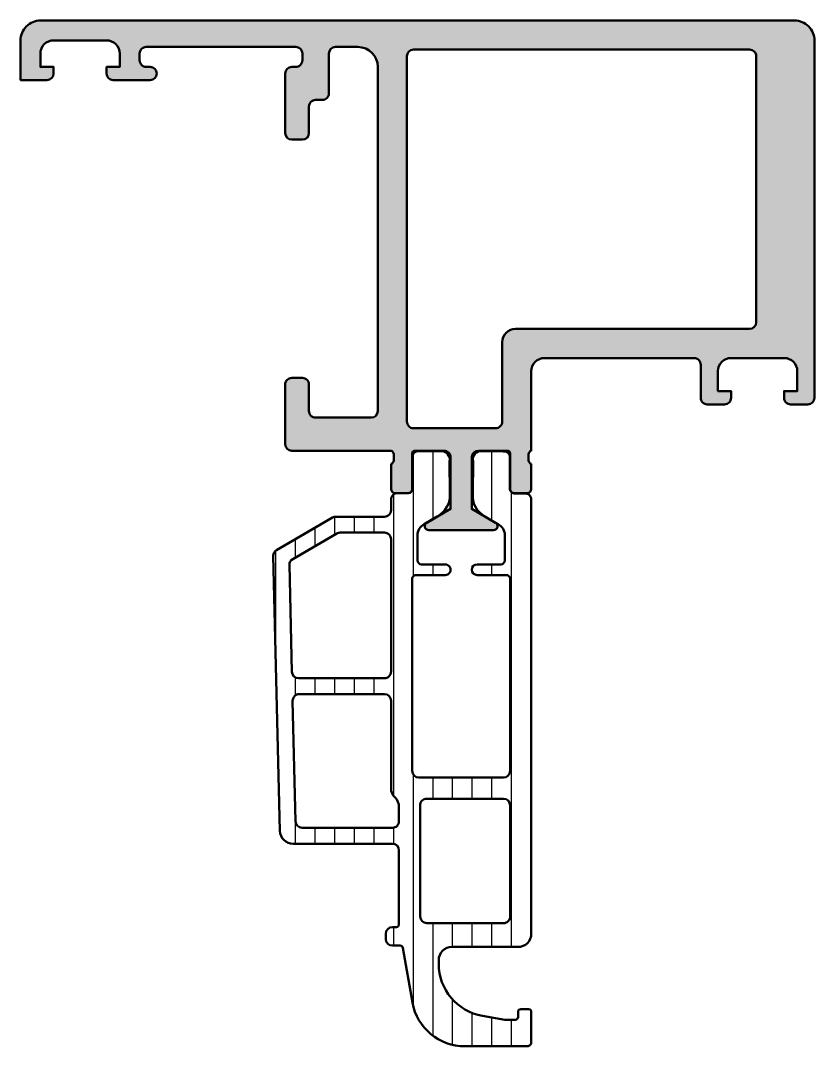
# Model space of a CAD drawing. Extents: x -38.6 to 21.4, y 0 to 77.5.
import ezdxf

# ---------------------------------------------------------------- set-up
doc = ezdxf.new("R2010")
doc.units = 0
for name, color, linetype, lineweight in [('0S-Alu contour', 7, 'Continuous', 50), ('0S-Alu hatch', 252, 'Continuous', 25), ('0S-Plastic contour', 254, 'Continuous', 50), ('0S-Plastic hatch', 253, 'Continuous', 25)]:
    doc.layers.add(name, color=color, linetype=linetype, lineweight=lineweight)

# ---------------------------------------------------------------- blocks, each defined once
blk = doc.blocks.new('357650__42F46553_FDB3_4F88_A644_BCF8C9F5765B_')
at = {"layer": '0S-Alu hatch'}
h = blk.add_hatch(color=256, dxfattribs=at)
edge = h.paths.add_edge_path()
edge.add_arc((-37.10000000000004, 75.98999999999992), 1.499999999999957, 89.99999999999837, 180)
edge.add_line((-38.6, 75.98999999999992), (-38.6, 72.98999999999988))
edge.add_line((-38.6, 72.98999999999988), (-36.6, 72.98999999999988))
edge.add_arc((-36.6, 73.48999999999988), 0.5, 270, 360)
edge.add_line((-36.1, 73.48999999999988), (-36.1, 73.98999999999988))
edge.add_line((-36.1, 73.98999999999988), (-37.1, 73.98999999999988))
edge.add_line((-37.1, 73.98999999999988), (-37.1, 74.98999999999988))
edge.add_ellipse((-36.10000000000001, 74.9899999999999), major_axis=(-0.9999999999999928, 0), ratio=1, start_angle=269.9999999999996, end_angle=360, ccw=False)
edge.add_line((-36.1, 75.98999999999988), (-32.1, 75.98999999999988))
edge.add_ellipse((-32.09999999999999, 74.9899999999999), major_axis=(-0.9999999999999857, 0), ratio=1, start_angle=180, end_angle=270.0000000000004, ccw=False)
edge.add_line((-31.1, 74.98999999999988), (-31.1, 73.98999999999988))
edge.add_line((-31.1, 73.98999999999988), (-32.1, 73.98999999999988))
edge.add_line((-32.1, 73.98999999999988), (-32.1, 73.48999999999988))
edge.add_arc((-31.60000000000046, 73.48999999999988), 0.4999999999995453, 180, 270)
edge.add_line((-31.60000000000046, 72.99000000000034), (-28.80000000000027, 72.98999999999988))
edge.add_arc((-28.80000000000027, 73.48999999999988), 0.5, 270, 450)
edge.add_line((-28.80000000000027, 73.98999999999988), (-29.1, 73.98999999999988))
edge.add_ellipse((-29.10000000000001, 74.48999999999988), major_axis=(-0.5, 0), ratio=1, start_angle=0, end_angle=90.0000000000004, ccw=False)
edge.add_line((-29.6, 74.48999999999988), (-29.6, 74.99000000000034))
edge.add_ellipse((-29.10000000000025, 74.99000000000012), major_axis=(-0.4999999999997585, 0), ratio=1, start_angle=269.9999999999723, end_angle=360, ccw=False)
edge.add_line((-29.1, 75.48999999999988), (-17.79999866485614, 75.49000000000034))
edge.add_ellipse((-17.79999866485612, 74.9899999999999), major_axis=(-0.5000000000004406, 0), ratio=1, start_angle=180, end_angle=270.00000000000165, ccw=False)
edge.add_line((-17.29999866485568, 74.98999999999988), (-17.29999866485568, 74.48999999999988))
edge.add_ellipse((-17.79999866485547, 74.49000000000012), major_axis=(-0.4999999999997904, 0), ratio=1, start_angle=89.99999999997601, end_angle=180, ccw=False)
edge.add_line((-17.79999866485568, 73.99000000000034), (-18.09999866485541, 73.99000000000034))
edge.add_arc((-18.0999986648552, 73.48999999999967), 0.5000000000006679, 90.00000000002441, 180)
edge.add_line((-18.59999866485587, 73.48999999999967), (-18.59999866485587, 68.98999999999988))
edge.add_arc((-18.09999866485586, 68.98999999999988), 0.5, 180, 270)
edge.add_line((-18.09999866485586, 68.48999999999988), (-17.29999866485568, 68.48999999999988))
edge.add_arc((-17.2999986648557, 68.9899999999999), 0.5000000000000142, 270.0000000000017, 360)
edge.add_line((-16.79999866485568, 68.9899999999999), (-16.79999866485568, 70.98999999999988))
edge.add_ellipse((-16.29999866485569, 70.98999999999988), major_axis=(-0.4999999999999965, 0), ratio=1, start_angle=269.9999999999996, end_angle=360, ccw=False)
edge.add_line((-16.29999866485568, 71.48999999999988), (-15.79999866485568, 71.48999999999988))
edge.add_arc((-15.79999866485547, 71.98999999999965), 0.4999999999997869, 269.9999999999759, 360)
edge.add_line((-15.29999866485569, 71.98999999999965), (-15.29999866485569, 74.98999999999988))
edge.add_ellipse((-14.80005776511173, 74.9900000000001), major_axis=(-0.4999408997439528, 0), ratio=1, start_angle=270.0000000000275, end_angle=360, ccw=False)
edge.add_line((-14.80005776511197, 75.48994089974404), (-13.09999732971173, 75.48994089974404))
edge.add_ellipse((-13.09999732971178, 73.98994089974398), major_axis=(-1.500000000000056, 0), ratio=1, start_angle=180, end_angle=269.99999999999784, ccw=False)
edge.add_line((-11.59999732971173, 73.989940899744), (-11.59999732971173, 47.99004089974426))
edge.add_ellipse((-12.09999732971152, 47.99004089974404), major_axis=(-0.4999999999997869, 0), ratio=1, start_angle=90.00000000002768, end_angle=180, ccw=False)
edge.add_line((-12.09999732971128, 47.49004089974426), (-16.29999999999936, 47.49004089974425))
edge.add_ellipse((-16.29999999999943, 47.99004089974418), major_axis=(-0.499999999999929, 0), ratio=1, start_angle=0, end_angle=90.00000000000807, ccw=False)
edge.add_line((-16.79999999999936, 47.99004089974418), (-16.79999999999982, 49.99000000000035))
edge.add_arc((-17.3, 49.99000000000016), 0.5000000000001777, 0, 90.00000000003094)
edge.add_line((-17.30000000000027, 50.49000000000035), (-18.09999999999955, 50.48999999999943))
edge.add_arc((-18.1, 49.98999999999989), 0.4999999999995453, 89.99999999994789, 180)
edge.add_line((-18.59999999999955, 49.98999999999989), (-18.59999999999955, 45.49000000000034))
edge.add_arc((-18.09999999999896, 45.49000000000002), 0.5000000000005826, 180, 269.999999999985)
edge.add_line((-18.09999999999909, 44.98999999999943), (-10.59998916046207, 44.99000000000035))
edge.add_ellipse((-10.67882554457318, 44.7224796198614), major_axis=(-0.278894835465625, 0), ratio=1, start_angle=178.8354106259748, end_angle=253.5801235805051, ccw=False)
edge.add_line((-10.39998831884631, 44.7168112163523), (-10.39998831884586, 44.26252070572547))
edge.add_ellipse((-10.67885641448923, 44.25686004624865), major_axis=(-0.2789255417373429, 0), ratio=1, start_angle=106.4245945552544, end_angle=181.1628700728376, ccw=False)
edge.add_line((-10.59998931884648, 43.98931670572539), (-10.59998931884648, 42.09000021634404))
edge.add_arc((-10.29998931884599, 42.09000021634343), 0.3000000000004945, 180, 269.9999999999402)
edge.add_line((-10.2999893188463, 41.79000021634293), (-9.2999893188472, 41.79000021634294))
edge.add_arc((-9.299989318846915, 42.09000021634376), 0.3000000000008143, 269.9999999999457, 360)
edge.add_line((-8.9999893188461, 42.09000021634376), (-8.999989318846563, 44.79000001260704))
edge.add_ellipse((-8.799989318846704, 44.790000012607), major_axis=(-0.1999999999998589, 0), ratio=1, start_angle=269.99999934329384, end_angle=360, ccw=False)
edge.add_line((-8.799989316554367, 44.99000001260685), (-6.599988953195072, 44.98999998739203))
edge.add_ellipse((-6.599988953189263, 44.49000035304918), major_axis=(-0.4999996343428422, 0), ratio=1, start_angle=179.9999726792434, end_angle=270.00000000066575, ccw=False)
edge.add_line((-6.099989318846475, 44.49000011463079), (-6.099989318846475, 40.58996231588355))
edge.add_line((-6.099989318846475, 40.58996231588355), (-7.901590095901706, 39.54980762227899))
edge.add_arc((-7.751590095901502, 39.29000000114367), 0.3000000000000967, 120.0000000000353, 269.9999999999789)
edge.add_line((-7.751590095901612, 38.99000000114358), (-2.848388541791436, 38.99000000114313))
edge.add_arc((-2.848388541791578, 39.29000000114344), 0.3000000000003027, 270.0000000000271, 419.9999999999806)
edge.add_line((-2.698388541791338, 39.54980762227897), (-4.499989318846566, 40.58996231588355))
edge.add_line((-4.499989318846566, 40.58996231588355), (-4.499989318846566, 44.48999999999851))
edge.add_ellipse((-3.999989318846551, 44.48999999999851), major_axis=(-0.5000000000000147, 0), ratio=1, start_angle=270.0000000000017, end_angle=360, ccw=False)
edge.add_line((-3.999989318846566, 44.98999999999852), (-1.799989318846741, 44.99000000000125))
edge.add_ellipse((-1.799989318846896, 44.79000000000128), major_axis=(-0.1999999999999673, 0), ratio=1, start_angle=180, end_angle=269.99999999995543, ccw=False)
edge.add_line((-1.59998931884693, 44.79000000000128), (-1.599989318846468, 42.0900000000007))
edge.add_arc((-1.299989318845938, 42.09000000000106), 0.3000000000005372, 180, 270.0000000000189)
edge.add_line((-1.299989318845838, 41.79000000000052), (-0.2999893188462934, 41.79000000000052))
edge.add_arc((-0.2999893188468547, 42.09000000000082), 0.3000000000002885, 270.0000000001072, 360)
edge.add_line((1.06811534337e-05, 42.09000000000082), (1.06811534408e-05, 43.98931648938343))
edge.add_ellipse((0.0788777767962172, 44.2568598299067), major_axis=(-0.2789255417373673, 0), ratio=1, start_angle=-1.1628700728329022, end_angle=73.57540544474227, ccw=False)
edge.add_line((-0.1999903188471705, 44.26252048938351), (-0.1999903188467229, 44.71681100000988))
edge.add_ellipse((0.0788471276957309, 44.72247940800778), major_axis=(-0.2788950563268313, 0), ratio=1, start_angle=-73.58012358053202, end_angle=1.164589374001082, ccw=False)
edge.add_line((1.06811529719e-05, 44.99000000000035), (1.06811534337e-05, 50.98999999999943))
edge.add_ellipse((1.000010681153393, 50.98999999999948), major_axis=(-0.9999999999999594, 0), ratio=1, start_angle=269.99999999999727, end_angle=360, ccw=False)
edge.add_line((1.00001068115344, 51.98999999999944), (12.29999771118163, 51.98999999999989))
edge.add_ellipse((12.30025785295842, 51.49026014177668), major_axis=(-0.4997399259321753, 0), ratio=1, start_angle=179.9701744331647, end_angle=270.0298255668297, ccw=False)
edge.add_line((12.79999771118163, 51.48999999999984), (12.79999771118164, 48.98999999999989))
edge.add_arc((13.29973756940517, 48.98973985822297), 0.4997399259324952, 179.9701744331524, 270.0298255667914)
edge.add_line((13.29999771118163, 48.48999999999944), (14.59999694824174, 48.48999999999943))
edge.add_arc((14.60001747590986, 48.98997947233223), 0.499979472754192, 269.9976476059307, 360.0023523939924)
edge.add_line((15.09999694824265, 48.98999999999967), (15.09999694824218, 49.48999999999989))
edge.add_line((15.09999694824218, 49.48999999999989), (14.09999694824218, 49.48999999999943))
edge.add_line((14.09999694824218, 49.48999999999943), (14.09999694824218, 50.98999999999944))
edge.add_ellipse((15.10002878640015, 50.98996816184237), major_axis=(-1.000031838664791, 0), ratio=1, start_angle=270.0018241340016, end_angle=359.9981758661003, ccw=False)
edge.add_line((15.09999694824218, 51.99000000000034), (19.09999694824264, 51.98999999999989))
edge.add_ellipse((19.09992794841878, 50.98993100017603), major_axis=(-1.000069002204183, 0), ratio=1, start_angle=180.003953125862, end_angle=269.99604687407674, ccw=False)
edge.add_line((20.09999694824264, 50.98999999999882), (20.09999694824218, 49.48999999999944))
edge.add_line((20.09999694824218, 49.48999999999944), (19.09999694824218, 49.48999999999989))
edge.add_line((19.09999694824218, 49.48999999999989), (19.09999694824218, 48.99000000000034))
edge.add_arc((19.5999713555239, 48.98997440728161), 0.4999744079367402, 179.9970671402619, 270.0029328596047)
edge.add_line((19.59999694824218, 48.48999999999989), (20.90000000000046, 48.48999999999989))
edge.add_arc((20.89999432902425, 48.99000567097562), 0.5000056710078984, 270.0006498386344, 359.9993501627087)
edge.add_line((21.39999999999999, 48.99000000000135), (21.4, 75.99000000000034))
edge.add_arc((19.90002811001493, 75.9900281099988), 1.499971890248464, 359.9989262571821, 450.0010405805809)
edge.add_line((19.90000086818954, 77.48999999999988), (-37.1, 77.48999999999988))
edge = h.paths.add_edge_path()
edge.add_ellipse((-8.89999732971146, 74.78998778104811), major_axis=(-0.5000000000002274, 0), ratio=1, start_angle=269.9999999999735, end_angle=360, ccw=False)
edge.add_line((-8.89999732971123, 75.28998778104834), (16.50000381469744, 75.28998778104742))
edge.add_ellipse((16.50002941491249, 74.79001338126264), major_axis=(-0.4999744004402026, 0), ratio=1, start_angle=179.997067647325, end_angle=270.00293371875864, ccw=False)
edge.add_line((17.00000381469789, 74.78998779296818), (17.00000381469789, 54.68998741149889))
edge.add_ellipse((16.49998220883714, 54.69000901736013), major_axis=(-0.5000216063275451, 0), ratio=1, start_angle=90.0024757422338, end_angle=179.9975242576596, ccw=False)
edge.add_line((16.50000381469744, 54.18998741149937), (-1.199989318846185, 54.18998741149937))
edge.add_arc((-1.199989318846192, 53.18998741149936), 1.000000000000007, 89.99999999999959, 180)
edge.add_line((-2.199989318846199, 53.18998741149943), (-2.199989318846611, 47.19000000000049))
edge.add_ellipse((-2.699989318846945, 47.19000000000049), major_axis=(-0.500000000000334, 0), ratio=1, start_angle=89.99999999998619, end_angle=180, ccw=False)
edge.add_line((-2.699989318847066, 46.69000000000015), (-8.899997329711233, 46.68999999999925))
edge.add_ellipse((-8.899997329711505, 47.18999999999943), major_axis=(-0.5000000000001812, 0), ratio=1, start_angle=0, end_angle=90.00000000003132, ccw=False)
edge.add_line((-9.399997329711688, 47.18999999999925), (-9.399997329711688, 74.78998778104811))
at = {"layer": '0S-Alu contour', "color": 7}
for points in [[(19.90000086818954, 77.48999999999988), (-37.1, 77.48999999999988)], [(-38.6, 75.98999999999992), (-38.6, 72.98999999999988), (-36.6, 72.98999999999988)], [(-36.1, 75.98999999999988), (-32.1, 75.98999999999988)], [(21.39999999999999, 48.99000000000135), (21.4, 75.99000000000034)], [(-29.1, 75.48999999999988), (-17.79999866485614, 75.49000000000034)], [(-14.80005776511197, 75.48994089974404), (-13.09999732971173, 75.48994089974404)], [(-8.89999732971123, 75.28998778104834), (16.50000381469744, 75.28998778104742)], [(-36.1, 73.48999999999988), (-36.1, 73.98999999999988), (-37.1, 73.98999999999988), (-37.1, 74.98999999999988)], [(-31.1, 74.98999999999988), (-31.1, 73.98999999999988), (-32.1, 73.98999999999988), (-32.1, 73.48999999999988)], [(-29.6, 74.48999999999988), (-29.6, 74.99000000000034)], [(-17.29999866485568, 74.98999999999988), (-17.29999866485568, 74.48999999999988)], [(-15.29999866485569, 71.98999999999965), (-15.29999866485569, 74.98999999999988)], [(-9.399997329711688, 47.18999999999925), (-9.399997329711688, 74.78998778104811)], [(17.00000381469789, 74.78998779296818), (17.00000381469789, 54.68998741149889)], [(-28.80000000000027, 73.98999999999988), (-29.1, 73.98999999999988)], [(-17.79999866485568, 73.99000000000034), (-18.09999866485541, 73.99000000000034)], [(-11.59999732971173, 73.989940899744), (-11.59999732971173, 47.99004089974426)], [(-31.60000000000046, 72.99000000000034), (-28.80000000000027, 72.98999999999988)], [(-18.59999866485587, 73.48999999999967), (-18.59999866485587, 68.98999999999988)], [(-16.29999866485568, 71.48999999999988), (-15.79999866485568, 71.48999999999988)], [(-16.79999866485568, 68.9899999999999), (-16.79999866485568, 70.98999999999988)], [(-18.09999866485586, 68.48999999999988), (-17.29999866485568, 68.48999999999988)], [(16.50000381469744, 54.18998741149937), (-1.199989318846185, 54.18998741149937)], [(-2.199989318846199, 53.18998741149943), (-2.199989318846611, 47.19000000000049)], [(1.00001068115344, 51.98999999999944), (12.29999771118163, 51.98999999999989)], [(15.09999694824218, 51.99000000000034), (19.09999694824264, 51.98999999999989)], [(12.79999771118163, 51.48999999999984), (12.79999771118164, 48.98999999999989)], [(-17.30000000000027, 50.49000000000035), (-18.09999999999955, 50.48999999999943)], [(1.06811529719e-05, 44.99000000000035), (1.06811534337e-05, 50.98999999999943)], [(15.09999694824265, 48.98999999999967), (15.09999694824218, 49.48999999999989), (14.09999694824218, 49.48999999999943), (14.09999694824218, 50.98999999999944)], [(20.09999694824264, 50.98999999999882), (20.09999694824218, 49.48999999999944), (19.09999694824218, 49.48999999999989), (19.09999694824218, 48.99000000000034)], [(-18.59999999999955, 49.98999999999989), (-18.59999999999955, 45.49000000000034)], [(-16.79999999999936, 47.99004089974418), (-16.79999999999982, 49.99000000000035)], [(13.29999771118163, 48.48999999999944), (14.59999694824174, 48.48999999999943)], [(19.59999694824218, 48.48999999999989), (20.90000000000046, 48.48999999999989)], [(-12.09999732971128, 47.49004089974426), (-16.29999999999936, 47.49004089974425)], [(-2.699989318847066, 46.69000000000015), (-8.899997329711233, 46.68999999999925)], [(-18.09999999999909, 44.98999999999943), (-10.59998916046207, 44.99000000000035)], [(-8.799989316554367, 44.99000001260685), (-6.599988953195072, 44.98999998739203)], [(-3.999989318846566, 44.98999999999852), (-1.799989318846741, 44.99000000000125)], [(-10.39998831884631, 44.7168112163523), (-10.39998831884586, 44.26252070572547)], [(-8.9999893188461, 42.09000021634376), (-8.999989318846563, 44.79000001260704)], [(-6.099989318846475, 44.49000011463079), (-6.099989318846475, 40.58996231588355), (-7.901590095901706, 39.54980762227899)], [(-2.698388541791338, 39.54980762227897), (-4.499989318846566, 40.58996231588355), (-4.499989318846566, 44.48999999999851)], [(-1.59998931884693, 44.79000000000128), (-1.599989318846468, 42.0900000000007)], [(-0.1999903188471705, 44.26252048938351), (-0.1999903188467229, 44.71681100000988)], [(-10.59998931884648, 43.98931670572539), (-10.59998931884648, 42.09000021634404)], [(1.06811534337e-05, 42.09000000000082), (1.06811534408e-05, 43.98931648938343)], [(-10.2999893188463, 41.79000021634293), (-9.2999893188472, 41.79000021634294)], [(-1.299989318845838, 41.79000000000052), (-0.2999893188462934, 41.79000000000052)], [(-7.751590095901612, 38.99000000114358), (-2.848388541791436, 38.99000000114313)]]:
    blk.add_lwpolyline(points, dxfattribs=at)
for centre, radius, start, end in [((-37.10000000000004, 75.98999999999992), 1.499999999999957, 89.99999999999837, 180), ((19.90002811001493, 75.9900281099988), 1.499971890248464, 359.9989262571821, 90.0010405805809), ((-28.80000000000027, 73.48999999999988), 0.5, 270, 90), ((-18.0999986648552, 73.48999999999967), 0.5000000000006679, 90.00000000002441, 180), ((-36.6, 73.48999999999988), 0.5, 270, 0), ((-31.60000000000046, 73.48999999999988), 0.4999999999995453, 180, 270), ((-15.79999866485547, 71.98999999999965), 0.4999999999997869, 269.9999999999759, 0), ((-18.09999866485586, 68.98999999999988), 0.5, 180, 270), ((-17.2999986648557, 68.9899999999999), 0.5000000000000142, 270.0000000000017, 0), ((-1.199989318846192, 53.18998741149936), 1.000000000000007, 89.99999999999959, 180), ((-18.1, 49.98999999999989), 0.4999999999995453, 89.99999999994789, 180), ((-17.3, 49.99000000000016), 0.5000000000001777, 0, 90.00000000003094), ((13.29973756940517, 48.98973985822297), 0.4997399259324952, 179.9701744331524, 270.0298255667914), ((14.60001747590986, 48.98997947233223), 0.499979472754192, 269.9976476059307, 0.0023523939924092), ((19.5999713555239, 48.98997440728161), 0.4999744079367402, 179.9970671402619, 270.0029328596047), ((20.89999432902425, 48.99000567097562), 0.5000056710078984, 270.0006498386344, 359.9993501627087), ((-18.09999999999896, 45.49000000000002), 0.5000000000005826, 180, 269.999999999985), ((-10.29998931884599, 42.09000021634343), 0.3000000000004945, 180, 269.9999999999402), ((-9.299989318846915, 42.09000021634376), 0.3000000000008143, 269.9999999999457, 0), ((-1.299989318845938, 42.09000000000106), 0.3000000000005372, 180, 270.0000000000189), ((-0.2999893188468547, 42.09000000000082), 0.3000000000002885, 270.0000000001072, 0), ((-7.751590095901502, 39.29000000114367), 0.3000000000000967, 120.0000000000353, 269.9999999999789), ((-2.848388541791578, 39.29000000114344), 0.3000000000003027, 270.0000000000271, 59.99999999998056)]:
    blk.add_arc(centre, radius, start, end, dxfattribs=at)
at = {"layer": '0S-Alu contour', "color": 7, "extrusion": (0, 0, -1)}
for centre, radius, start, end in [((36.10000000000001, 74.9899999999999), 0.9999999999999928, 0, 90.0000000000004), ((32.09999999999999, 74.9899999999999), 0.9999999999999857, 89.99999999999959, 180), ((29.10000000000025, 74.99000000000012), 0.4999999999997585, 0, 90.0000000000277), ((17.79999866485612, 74.9899999999999), 0.5000000000004406, 89.99999999999837, 180), ((14.80005776511173, 74.9900000000001), 0.4999408997439528, 0, 89.99999999997252), ((13.09999732971178, 73.98994089974398), 1.500000000000056, 90.00000000000217, 180), ((8.89999732971146, 74.78998778104811), 0.5000000000002274, 0, 90.00000000002646), ((-16.50002941491249, 74.79001338126264), 0.4999744004402026, 89.99706628124133, 180.0029323526751), ((29.10000000000001, 74.48999999999988), 0.5, 269.9999999999996, 0), ((17.79999866485547, 74.49000000000012), 0.4999999999997904, 180, 270.000000000024), ((16.29999866485569, 70.98999999999988), 0.4999999999999965, 0, 90.0000000000004), ((-16.49998220883714, 54.69000901736013), 0.5000216063275451, 180.0024757423405, 269.9975242577662), ((-1.000010681153393, 50.98999999999948), 0.9999999999999594, 0, 90.00000000000273), ((-12.30025785295842, 51.49026014177668), 0.4997399259321753, 89.97017443317029, 180.0298255668353), ((-15.10002878640015, 50.98996816184237), 1.000031838664791, 0.0018241338996893, 89.99817586599838), ((-19.09992794841878, 50.98993100017603), 1.000069002204183, 90.00395312592325, 179.996046874138), ((16.29999999999943, 47.99004089974418), 0.499999999999929, 269.9999999999919, 0), ((12.09999732971152, 47.99004089974404), 0.4999999999997869, 180, 269.9999999999723), ((8.899997329711505, 47.18999999999943), 0.5000000000001812, 269.9999999999687, 0), ((2.699989318846945, 47.19000000000049), 0.500000000000334, 180, 270.0000000000138), ((10.67882554457318, 44.7224796198614), 0.278894835465625, 106.4198764194949, 181.1645893740252), ((8.799989318846704, 44.790000012607), 0.1999999999998589, 0, 90.00000065670616), ((6.599988953189263, 44.49000035304918), 0.4999996343428422, 89.99999999933426, 180.0000273207567), ((3.999989318846551, 44.48999999999851), 0.5000000000000147, 0, 89.99999999999832), ((1.799989318846896, 44.79000000000128), 0.1999999999999673, 90.00000000004458, 180), ((-0.0788471276957309, 44.72247940800778), 0.2788950563268313, 358.8354106259989, 73.58012358053199), ((10.67885641448923, 44.25686004624865), 0.2789255417373429, 178.8371299271624, 253.5754054447456), ((-0.0788777767962172, 44.2568598299067), 0.2789255417373673, 286.4245945552577, 1.162870072832939)]:
    blk.add_arc(centre, radius, start, end, dxfattribs=at)
blk = doc.blocks.new('284341__04DB66BF_DE6C_433C_BE28_9B5518C82990___B3D080A6_866D_4AE5_87BE_228E6BB8E428_')
at = {"layer": '0S-Plastic hatch'}
h = blk.add_hatch(dxfattribs=at)
h.set_pattern_fill('ANSI31', color=256, scale=0.4680000000000001, angle=45, style=0)
h.set_pattern_definition([(90, (0, 0), (-1.4859, 0), [])])
edge = h.paths.add_edge_path()
edge.add_line((-19.49889178758964, 37.04273220173563), (-18.99888984312537, 16.27510154376703))
edge.add_arc((-17.99917954461772, 16.29917059147821), 0.9999999999999969, 181.3791880375999, 269.9999999999992)
edge.add_line((-17.99917954461773, 15.29917059147822), (-10.4991795446177, 15.29917059147813))
edge.add_ellipse((-10.49917954461771, 14.79917059147813), major_axis=(-0.5, 0), ratio=1, start_angle=180, end_angle=269.9999999999992, ccw=False)
edge.add_line((-9.99917954461771, 14.79917059147813), (-9.99917954461771, 9.199383544636397))
edge.add_ellipse((-10.1991795446177, 9.199383544636397), major_axis=(-0.1999999999999957, 0), ratio=1, start_angle=89.9999999999979, end_angle=180, ccw=False)
edge.add_line((-10.19917954461771, 8.999383544636402), (-10.49917954461793, 8.999383544636402))
edge.add_arc((-10.49917954461793, 8.499383544636508), 0.4999999999998935, 90.0000000000004, 180)
edge.add_line((-10.99917954461782, 8.499383544636508), (-10.9991795446176, 8.099383544636133))
edge.add_arc((-10.4991795446176, 8.099383544636403), 0.5, 180, 269.9999999999992)
edge.add_line((-10.49917954461761, 7.599383544636403), (-9.907122040837223, 7.599383544636395))
edge.add_ellipse((-9.907122040837226, 7.3993835446364), major_axis=(-0.1999999999999957, 0), ratio=1, start_angle=189.9999999999988, end_angle=269.999999999999, ccw=False)
edge.add_line((-9.710160490234786, 7.434113180169781), (-8.982045949968523, 3.304770425358427))
edge.add_arc((-5.042814937919683, 3.999363136026147), 4.000000000000007, 190, 270.5524425235894)
edge.add_line((-5.004247771646643, -0.0004509313632011), (-0.2983938240231225, -0.0008294075514783))
edge.add_arc((-0.2983696960204227, 0.2991705914781875), 0.2999999999999333, 269.9953918909191, 360.0403432461902)
edge.add_line((0.0016302296112442, 0.2993818282038211), (1.06811533414e-05, 2.59947625915025))
edge.add_arc((-0.1999892692676255, 2.599335434666315), 0.1999999999998112, 0.0403432462444002, 89.99539189096593)
edge.add_line((-0.1999731839326557, 2.799335434019281), (-0.7999733666474356, 2.799383690039334))
edge.add_arc((-0.7999894519826114, 2.599383690686437), 0.1999999999997424, 89.99539189090687, 180.0403432462082)
edge.add_line((-0.9999894024035095, 2.599242866202618), (-0.9997078526763374, 2.199383907266053))
edge.add_ellipse((-1.199707803097502, 2.199243082782285), major_axis=(-0.2000000000000089, 0), ratio=1, start_angle=89.9953918909452, end_angle=180.0403432461812, ccw=False)
edge.add_line((-1.199723888432544, 1.999243083429121), (-1.998587156561512, 1.999307333345896))
edge.add_line((-1.998587156561512, 1.999307333345896), (-3.69387507904328, 2.29823233414865))
edge.add_ellipse((-2.999282369258414, 6.237463341192379), major_axis=(-3.999999994917629, 0), ratio=1, start_angle=0.018375199178194634, end_angle=80.00000000000449, ccw=False)
edge.add_line((-6.999282158469156, 6.236180510310521), (-6.999366601027134, 6.499481168399867))
edge.add_ellipse((-5.999366656650534, 6.499801876119327), major_axis=(-0.9999999958033221, 0), ratio=1, start_angle=-90.00460810905707, end_angle=0.018375199178194634, ccw=False)
edge.add_line((-5.99928622997562, 7.499801868688422), (-1.00006974552177, 7.499399798326621))
edge.add_arc((-0.9999893188463389, 8.499399795092437), 1.00000000000004, 269.9953918909325, 360)
edge.add_line((1.06811537016e-05, 8.499399795092437), (1.068115332e-05, 41.2900000000012))
edge.add_arc((-0.4390019356113868, 41.3152618012707), 0.4397388273532087, 356.706699970192, 457.9720499804766)
edge.add_line((-0.4999893188462037, 41.75075092325671), (-1.318948646176238, 41.75368947538048))
edge.add_ellipse((-1.247060441591556, 42.11977571003014), major_axis=(-0.3730778004094831, 0), ratio=1, start_angle=4.576707123086123, end_angle=78.89021322267803, ccw=False)
edge.add_line((-1.618948646106854, 42.09000645574382), (-1.618897215773309, 44.4899999864517))
edge.add_arc((-2.015600674270451, 44.5327868205006), 0.3990041944034209, 353.8441051725184, 465.0039649343475)
edge.add_line((-2.118897229322406, 44.91818812935401), (-3.698992238582476, 44.9483275494763))
edge.add_arc((-3.810741372221396, 44.34750066892009), 0.6111307628224574, 79.46382214909084, 194.9348226387749)
edge.add_line((-4.401227907680015, 44.19000000000075), (-4.421633683272297, 41.7578780545229))
edge.add_arc((-2.686445128644432, 41.5704261184157), 1.745284374668458, 173.8342642863142, 242.2528474254862)
edge.add_line((-3.498998114905861, 40.02583063966423), (-2.501255041538435, 39.44977889427374))
edge.add_ellipse((-3.00125797970009, 38.58375518684434), major_axis=(-1.000000000000024, 0), ratio=1, start_angle=179.9991381130727, end_angle=239.99980561260008, ccw=False)
edge.add_line((-2.00125797981321, 38.58374014407968), (-2.001286320327601, 36.69974288552709))
edge.add_ellipse((-2.301286320293657, 36.69974739835442), major_axis=(-0.2999999999999985, 0), ratio=1, start_angle=89.99999999999892, end_angle=179.9991381134956, ccw=False)
edge.add_line((-2.301286320293662, 36.39974739835442), (-4.098992238582457, 36.39974739835444))
edge.add_arc((-4.098992238582464, 35.99974739835442), 0.4000000000000128, 89.99999999999898, 269.999999999999)
edge.add_line((-4.098992238582471, 35.59974739835441), (-1.898992238582486, 35.59974739835442))
edge.add_ellipse((-1.898992238582484, 35.29974739835441), major_axis=(-0.3000000000000114, 0), ratio=1, start_angle=180, end_angle=270.0000000000005, ccw=False)
edge.add_line((-1.598992238582475, 35.29974739835441), (-1.598992238582447, 20.79974739835447))
edge.add_ellipse((-2.098992238582461, 20.79974739835447), major_axis=(-0.5000000000000147, 0), ratio=1, start_angle=90.00000000000011, end_angle=180, ccw=False)
edge.add_line((-2.098992238582461, 20.29974739835445), (-8.499987132431137, 20.29974739835445))
edge.add_ellipse((-8.499987132431002, 20.79974739835431), major_axis=(-0.4999999999998508, 0), ratio=1, start_angle=0, end_angle=89.99999999998448, ccw=False)
edge.add_line((-8.999987132430851, 20.79974739835431), (-8.999987132431023, 35.29974739835447))
edge.add_ellipse((-8.699987132431028, 35.29974739835447), major_axis=(-0.2999999999999954, 0), ratio=1, start_angle=269.99999999999966, end_angle=360, ccw=False)
edge.add_line((-8.699987132431026, 35.59974739835447), (-6.520653081702718, 35.59974739835447))
edge.add_arc((-6.49917954461776, 35.99917059147812), 0.4000000000000423, 266.9226630513584, 449.9999999999944)
edge.add_line((-6.499179544617721, 36.39917059147816), (-8.29769290313515, 36.39974739835443))
edge.add_ellipse((-8.297692903135143, 36.69974739835443), major_axis=(-0.3000000000000043, 0), ratio=1, start_angle=0.0008618865044809354, end_angle=89.99999999999898, ccw=False)
edge.add_line((-8.597692903101205, 36.69974288552725), (-8.597721256170225, 38.58457476163088))
edge.add_ellipse((-7.597721256283408, 38.58458980438849), major_axis=(-0.999999999999958, 0), ratio=1, start_angle=-59.9998056125948, end_angle=0.0008618865044809354, ccw=False)
edge.add_line((-8.097724194445107, 39.45061351181779), (-7.10142670974254, 40.02583063966424))
edge.add_arc((-7.986231859887176, 41.64267791460497), 1.843115640486441, 298.6892873211273, 363.5834902795649)
edge.add_line((-6.146719915927954, 41.7578780545229), (-6.169535581477965, 44.19000000000078))
edge.add_arc((-6.825030254714391, 44.30468108515968), 0.6654509883789717, 350.0763397820468, 457.4044490424274)
edge.add_line((-6.910788653686303, 44.96458298312659), (-8.481527595325971, 44.95824925128276))
edge.add_arc((-8.531753310283161, 44.51080415876681), 0.4502551868213923, 83.5953581654059, 182.6483111109738)
edge.add_line((-8.981527608875076, 44.48999998645171), (-8.981476178541538, 42.09000645574382))
edge.add_ellipse((-9.297933460577212, 42.09681651826916), major_axis=(-0.3165305487705817, 0), ratio=1, start_angle=92.98030682176147, end_angle=178.7672028795449, ccw=False)
edge.add_line((-9.281476178472145, 41.78071408839758), (-10.09999457910613, 41.77594066740501))
edge.add_arc((-10.12319660265537, 41.29961059282931), 0.4768948247172229, 87.21132844053682, 181.154727745938)
edge.add_line((-10.59999457910614, 41.29000000000071), (-10.59999457910614, 40.50009187498401))
edge.add_ellipse((-11.09999450023329, 40.49981103198271), major_axis=(-0.4999999999999462, 0), ratio=1, start_angle=90.00000000000568, end_angle=180.0321822390468, ccw=False)
edge.add_line((-11.09999450023324, 39.99981103198278), (-14.76409567290876, 39.99981103198287))
edge.add_arc((-14.76409567290878, 39.49981103198285), 0.5000000000000285, 89.99999999999756, 120.0000000000014)
edge.add_line((-15.0140956729088, 39.93282373387508), (-19.24903663833583, 37.48777942748341))
edge.add_arc((-18.99903663833583, 37.05476672559121), 0.4999999999999839, 120.0000000000006, 181.379188037598)
edge = h.paths.add_edge_path()
edge.add_line((-18.03224198870529, 36.80465549994105), (-14.69366591748488, 38.73218329337032))
edge.add_ellipse((-14.44366591748484, 38.29917059147809), major_axis=(-0.5000000000000285, 0), ratio=1, start_angle=270.00000000000125, end_angle=300.00000000000284, ccw=False)
edge.add_line((-14.44366591748486, 38.79917059147812), (-11.09917954461773, 38.7991705914781))
edge.add_ellipse((-11.09917954461772, 38.2991705914781), major_axis=(-0.5, 0), ratio=1, start_angle=180, end_angle=270.0000000000008, ccw=False)
edge.add_line((-10.59917954461772, 38.29917059147811), (-10.5991795446177, 28.29917059147805))
edge.add_ellipse((-11.09917954461767, 28.29917059147805), major_axis=(-0.4999999999999716, 0), ratio=1, start_angle=89.9999999999975, end_angle=180, ccw=False)
edge.add_line((-11.09917954461769, 27.79917059147808), (-17.58788896565737, 27.79917059147829))
edge.add_ellipse((-17.58788896565736, 28.29917059147827), major_axis=(-0.4999999999999878, 0), ratio=1, start_angle=1.3791880375995902, end_angle=89.9999999999988, ccw=False)
edge.add_line((-18.08774411491118, 28.28713606762268), (-18.28209713795911, 36.35960827419326))
edge.add_ellipse((-17.78224198870528, 36.37164279804884), major_axis=(-0.4999999999999919, 0), ratio=1, start_angle=-59.999999999999375, end_angle=1.3791880375987944, ccw=False)
edge = h.paths.add_edge_path()
edge.add_line((-17.81568505986061, 16.98713606762267), (-18.03477686525531, 26.08713606762264))
edge.add_ellipse((-17.53492171600148, 26.09917059147824), major_axis=(-0.5, 0), ratio=1, start_angle=-89.9999999999996, end_angle=1.3791880376011818, ccw=False)
edge.add_line((-17.53492171600148, 26.59917059147824), (-11.09917954461771, 26.59917059147816))
edge.add_ellipse((-11.09917954461772, 26.09917059147814), major_axis=(-0.5000000000000142, 0), ratio=1, start_angle=180, end_angle=269.99999999999875, ccw=False)
edge.add_line((-10.59917954461771, 26.09917059147814), (-10.59917954461771, 19.49917061598274))
edge.add_arc((-9.599179510266161, 19.49917061598274), 1.00000003435155, 180, 225.5729959992344)
edge.add_ellipse((-10.99917953428478, 18.07088490577028), major_axis=(-0.999999999960757, 0), ratio=1, start_angle=179.991779028006, end_angle=225.5729959991538, ccw=False)
edge.add_line((-9.999179544617714, 18.07074142274186), (-9.99917954461771, 16.99917059147803))
edge.add_ellipse((-10.49917954461771, 16.99917059147803), major_axis=(-0.5, 0), ratio=1, start_angle=89.9999999999975, end_angle=180, ccw=False)
edge.add_line((-10.49917954461773, 16.49917059147803), (-17.3158299106068, 16.49917059147827))
edge.add_ellipse((-17.31582991060679, 16.99917059147826), major_axis=(-0.4999999999999949, 0), ratio=1, start_angle=1.3791880375995902, end_angle=89.9999999999988, ccw=False)
edge = h.paths.add_edge_path()
edge.add_line((-8.39917954461771, 9.799636925393052), (-8.399179544617713, 18.19942958039004))
edge.add_ellipse((-7.899179544617712, 18.19942958039004), major_axis=(-0.5, 0), ratio=1, start_angle=269.9999999999992, end_angle=360, ccw=False)
edge.add_line((-7.899179544617705, 18.69942958039004), (-2.099179544617701, 18.69942958038993))
edge.add_ellipse((-2.099179544617708, 18.19942958038993), major_axis=(-0.4999999999999965, 0), ratio=1, start_angle=180, end_angle=269.9999999999992, ccw=False)
edge.add_line((-1.599179544617712, 18.19942958038993), (-1.599179544617709, 9.799170450675376))
edge.add_ellipse((-2.099179544617712, 9.799170450675376), major_axis=(-0.5000000000000026, 0), ratio=1, start_angle=89.9953918909456, end_angle=180, ccw=False)
edge.add_line((-2.099219757955314, 9.299170452292486), (-7.899219757955307, 9.29963692701016))
edge.add_ellipse((-7.899179544617705, 9.799636925393052), major_axis=(-0.5000000000000036, 0), ratio=1, start_angle=0, end_angle=89.9953918909456, ccw=False)
at = {"layer": '0S-Alu contour', "color": 7}
for points in [[(-14.44366591748486, 38.79917059147812), (-11.09917954461773, 38.7991705914781)], [(-18.03224198870529, 36.80465549994105), (-14.69366591748488, 38.73218329337032)], [(-10.59917954461772, 38.29917059147811), (-10.5991795446177, 28.29917059147805)], [(-18.08774411491118, 28.28713606762268), (-18.28209713795911, 36.35960827419326)], [(-11.09917954461769, 27.79917059147808), (-17.58788896565737, 27.79917059147829)], [(-17.53492171600148, 26.59917059147824), (-11.09917954461771, 26.59917059147816)], [(-17.81568505986061, 16.98713606762267), (-18.03477686525531, 26.08713606762264)], [(-10.59917954461771, 26.09917059147814), (-10.59917954461771, 19.49917061598274)], [(-7.899179544617705, 18.69942958039004), (-2.099179544617701, 18.69942958038993)], [(-9.999179544617714, 18.07074142274186), (-9.99917954461771, 16.99917059147803)], [(-8.39917954461771, 9.799636925393052), (-8.399179544617713, 18.19942958039004)], [(-1.599179544617712, 18.19942958038993), (-1.599179544617709, 9.799170450675376)], [(-10.49917954461773, 16.49917059147803), (-17.3158299106068, 16.49917059147827)], [(-2.099219757955314, 9.299170452292486), (-7.899219757955307, 9.29963692701016)]]:
    blk.add_lwpolyline(points, dxfattribs=at)
at = {"layer": '0S-Alu contour', "color": 7, "extrusion": (0, 0, -1)}
for centre, radius, start, end in [((14.44366591748484, 38.29917059147809), 0.5000000000000285, 59.99999999999715, 89.99999999999876), ((11.09917954461772, 38.2991705914781), 0.5, 89.9999999999992, 180), ((17.78224198870528, 36.37164279804884), 0.4999999999999919, 358.6208119624012, 59.99999999999946), ((17.58788896565736, 28.29917059147827), 0.4999999999999878, 270.0000000000012, 358.6208119624004), ((11.09917954461767, 28.29917059147805), 0.4999999999999716, 180, 270.0000000000025), ((17.53492171600148, 26.09917059147824), 0.5, 358.6208119623988, 89.99999999999959), ((11.09917954461772, 26.09917059147814), 0.5000000000000142, 90.00000000000122, 180), ((10.99917953428478, 18.07088490577028), 0.999999999960757, 134.4270040008462, 180.0082209719941), ((7.899179544617712, 18.19942958039004), 0.5, 0, 90.00000000000081), ((2.099179544617708, 18.19942958038993), 0.4999999999999965, 90.00000000000081, 180), ((17.31582991060679, 16.99917059147826), 0.4999999999999949, 270.0000000000012, 358.6208119624004), ((10.49917954461771, 16.99917059147803), 0.5, 180, 270.0000000000025), ((7.899179544617705, 9.799636925393052), 0.5000000000000036, 270.0046081090544, 0), ((2.099179544617712, 9.799170450675376), 0.5000000000000026, 180, 270.0046081090544)]:
    blk.add_arc(centre, radius, start, end, dxfattribs=at)
at = {"layer": '0S-Alu contour', "color": 7}
blk.add_arc((-9.599179510266161, 19.49917061598274), 1.00000003435155, 180, 225.5729959992344, dxfattribs=at)
at = {"layer": '0S-Plastic contour', "color": 7}
for points in [[(-6.910788653686303, 44.96458298312659), (-8.481527595325971, 44.95824925128276)], [(-8.981527608875076, 44.48999998645171), (-8.981476178541538, 42.09000645574382)], [(-6.146719915927954, 41.7578780545229), (-6.169535581477965, 44.19000000000078)], [(-4.401227907680015, 44.19000000000075), (-4.421633683272297, 41.7578780545229)], [(-2.118897229322406, 44.91818812935401), (-3.698992238582476, 44.9483275494763)], [(-1.618948646106854, 42.09000645574382), (-1.618897215773309, 44.4899999864517)], [(-10.59999457910614, 41.29000000000071), (-10.59999457910614, 40.50009187498401)], [(-9.281476178472145, 41.78071408839758), (-10.09999457910613, 41.77594066740501)], [(-0.4999893188462037, 41.75075092325671), (-1.318948646176238, 41.75368947538048)], [(1.06811537016e-05, 8.499399795092437), (1.068115332e-05, 41.2900000000012)], [(-15.0140956729088, 39.93282373387508), (-19.24903663833583, 37.48777942748341)], [(-11.09999450023324, 39.99981103198278), (-14.76409567290876, 39.99981103198287)], [(-8.097724194445107, 39.45061351181779), (-7.10142670974254, 40.02583063966424)], [(-3.498998114905861, 40.02583063966423), (-2.501255041538435, 39.44977889427374)], [(-8.597692903101205, 36.69974288552725), (-8.597721256170225, 38.58457476163088)], [(-2.00125797981321, 38.58374014407968), (-2.001286320327601, 36.69974288552709)], [(-19.49889178758964, 37.04273220173563), (-18.99888984312537, 16.27510154376703)], [(-6.499179544617721, 36.39917059147816), (-8.29769290313515, 36.39974739835443)], [(-2.301286320293662, 36.39974739835442), (-4.098992238582457, 36.39974739835444)], [(-8.999987132430851, 20.79974739835431), (-8.999987132431023, 35.29974739835447)], [(-8.699987132431026, 35.59974739835447), (-6.520653081702718, 35.59974739835447)], [(-4.098992238582471, 35.59974739835441), (-1.898992238582486, 35.59974739835442)], [(-1.598992238582475, 35.29974739835441), (-1.598992238582447, 20.79974739835447)], [(-2.098992238582461, 20.29974739835445), (-8.499987132431137, 20.29974739835445)], [(-17.99917954461773, 15.29917059147822), (-10.4991795446177, 15.29917059147813)], [(-9.99917954461771, 14.79917059147813), (-9.99917954461771, 9.199383544636397)], [(-10.19917954461771, 8.999383544636402), (-10.49917954461793, 8.999383544636402)], [(-10.99917954461782, 8.499383544636508), (-10.9991795446176, 8.099383544636133)], [(-10.49917954461761, 7.599383544636403), (-9.907122040837223, 7.599383544636395)], [(-9.710160490234786, 7.434113180169781), (-8.982045949968523, 3.304770425358427)], [(-5.99928622997562, 7.499801868688422), (-1.00006974552177, 7.499399798326621)], [(-6.999282158469156, 6.236180510310521), (-6.999366601027134, 6.499481168399867)], [(-0.9999894024035095, 2.599242866202618), (-0.9997078526763374, 2.199383907266053)], [(-0.1999731839326557, 2.799335434019281), (-0.7999733666474356, 2.799383690039334)], [(0.0016302296112442, 0.2993818282038211), (1.06811533414e-05, 2.59947625915025)], [(-1.199723888432544, 1.999243083429121), (-1.998587156561512, 1.999307333345896), (-3.69387507904328, 2.29823233414865)], [(-5.004247771646643, -0.0004509313632011), (-0.2983938240231225, -0.0008294075514783)]]:
    blk.add_lwpolyline(points, dxfattribs=at)
for centre, radius, start, end in [((-8.531753310283161, 44.51080415876681), 0.4502551868213923, 83.5953581654059, 182.6483111109738), ((-6.825030254714391, 44.30468108515968), 0.6654509883789717, 350.0763397820468, 97.40444904242744), ((-3.810741372221396, 44.34750066892009), 0.6111307628224574, 79.46382214909084, 194.9348226387749), ((-2.015600674270451, 44.5327868205006), 0.3990041944034209, 353.8441051725184, 105.0039649343475), ((-10.12319660265537, 41.29961059282931), 0.4768948247172229, 87.21132844053682, 181.154727745938), ((-7.986231859887176, 41.64267791460497), 1.843115640486441, 298.6892873211273, 3.583490279564908), ((-2.686445128644432, 41.5704261184157), 1.745284374668458, 173.8342642863142, 242.2528474254862), ((-0.4390019356113868, 41.3152618012707), 0.4397388273532087, 356.706699970192, 97.97204998047668), ((-14.76409567290878, 39.49981103198285), 0.5000000000000285, 89.99999999999756, 120.0000000000014), ((-18.99903663833583, 37.05476672559121), 0.4999999999999839, 120.0000000000006, 181.379188037598), ((-6.49917954461776, 35.99917059147812), 0.4000000000000423, 266.9226630513584, 89.9999999999944), ((-4.098992238582464, 35.99974739835442), 0.4000000000000128, 89.99999999999898, 269.999999999999), ((-17.99917954461772, 16.29917059147821), 0.9999999999999969, 181.3791880375999, 269.9999999999992), ((-10.49917954461793, 8.499383544636508), 0.4999999999998935, 90.0000000000004, 180), ((-10.4991795446176, 8.099383544636403), 0.5, 180, 269.9999999999992), ((-0.9999893188463389, 8.499399795092437), 1.00000000000004, 269.9953918909325, 0), ((-5.042814937919683, 3.999363136026147), 4.000000000000007, 190, 270.5524425235894), ((-0.7999894519826114, 2.599383690686437), 0.1999999999997424, 89.99539189090687, 180.0403432462082), ((-0.1999892692676255, 2.599335434666315), 0.1999999999998112, 0.0403432462444002, 89.99539189096593), ((-0.2983696960204227, 0.2991705914781875), 0.2999999999999333, 269.9953918909191, 0.0403432461901956)]:
    blk.add_arc(centre, radius, start, end, dxfattribs=at)
at = {"layer": '0S-Plastic contour', "color": 7, "extrusion": (0, 0, -1)}
for centre, radius, start, end in [((9.297933460577212, 42.09681651826916), 0.3165305487705817, 181.2327971204551, 267.0196931782385), ((1.247060441591556, 42.11977571003014), 0.3730778004094832, 281.109786777322, 355.4232928769139), ((11.09999450023329, 40.49981103198271), 0.4999999999999462, 179.9678177609532, 269.9999999999943), ((7.597721256283408, 38.58458980438849), 0.999999999999958, 359.9991381134955, 59.99980561259496), ((3.00125797970009, 38.58375518684434), 1.000000000000024, 120.0001943873999, 180.0008618869274), ((8.297692903135143, 36.69974739835443), 0.3000000000000043, 270.000000000001, 359.9991381134955), ((2.301286320293657, 36.69974739835442), 0.2999999999999985, 180.0008618865045, 270.0000000000011), ((8.699987132431028, 35.29974739835447), 0.2999999999999954, 0, 90.00000000000033), ((1.898992238582484, 35.29974739835441), 0.3000000000000114, 89.99999999999947, 180), ((8.499987132431002, 20.79974739835431), 0.4999999999998508, 270.0000000000155, 0), ((2.098992238582461, 20.79974739835447), 0.5000000000000147, 180, 269.9999999999999), ((10.49917954461771, 14.79917059147813), 0.5, 90.00000000000081, 180), ((10.1991795446177, 9.199383544636397), 0.1999999999999957, 180, 270.0000000000021), ((9.907122040837226, 7.3993835446364), 0.1999999999999957, 90.00000000000102, 170.0000000000012), ((5.999366656650534, 6.499801876119327), 0.9999999958033221, 359.9816248008218, 90.00460810905712), ((2.999282369258414, 6.237463341192379), 3.999999994917629, 279.9999999999955, 359.9816248008218), ((1.199707803097502, 2.199243082782285), 0.2000000000000089, 179.9596567538188, 270.0046081090548)]:
    blk.add_arc(centre, radius, start, end, dxfattribs=at)
blk = doc.blocks.new('156540__921B7963_EB03_4677_ADD9_2AA89054FB98_')
at = {"layer": '0S-Alu contour', "color": 7}
blk.add_blockref('357650__42F46553_FDB3_4F88_A644_BCF8C9F5765B_', (0, 0), dxfattribs=at)
at = {"layer": '0S-Plastic contour', "color": 7}
blk.add_blockref('284341__04DB66BF_DE6C_433C_BE28_9B5518C82990___B3D080A6_866D_4AE5_87BE_228E6BB8E428_', (0, 0), dxfattribs=at)

msp = doc.modelspace()

# ---------------------------------------------------------------- block references
at = {"layer": '0S-Alu contour', "color": 7}
msp.add_blockref('156540__921B7963_EB03_4677_ADD9_2AA89054FB98_', (0, 0), dxfattribs=at)

doc.saveas('drawing.dxf')
